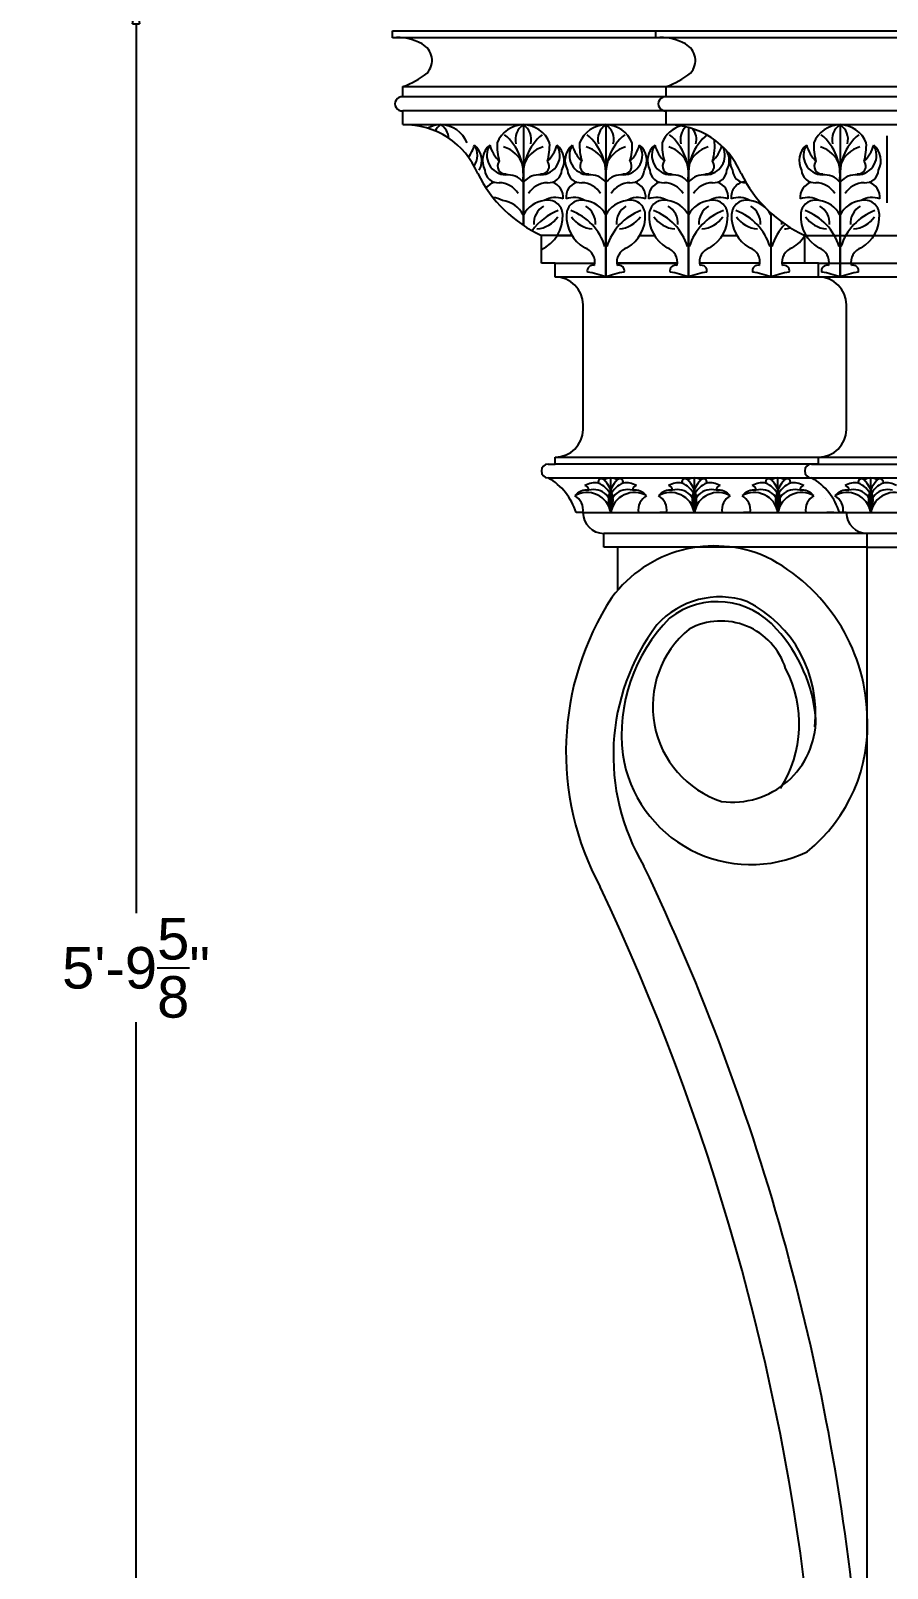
# Model space of a CAD drawing. Header units: millimetres. Extents: x 1155 to 2227, y 540 to 1342.
# Drawn here: x 1618.1 to 1649, y 1082.5 to 1137.9 of the extents above; entities that cross this region are included whole.
import ezdxf

# ---------------------------------------------------------------- set-up
doc = ezdxf.new("R2010")
doc.units = ezdxf.units.MM
doc.layers.add('dimension', color=4, linetype='Continuous')
doc.styles.get("Standard").update_dxf_attribs({"font": 'arial.ttf'})
doc.dimstyles.new('25', dxfattribs={"dimscale": 1.5, "dimtxt": 1, "dimasz": 0.5, "dimexe": 0.1875, "dimexo": 1, "dimgap": 0.125, "dimtad": 0, "dimtih": 1, "dimtoh": 1, "dimdec": 4, "dimzin": 4, "dimdsep": 46, "dimlunit": 4, "dimtxsty": 'Standard', "dimblk1": 'CLOSEDBLANK', "dimblk2": 'CLOSEDBLANK', "dimsah": 1, "dimcen": -1, "dimclrd": 256, "dimclre": 256, "dimclrt": 256, "dimadec": 0, "dimazin": 0, "dimtfac": 1, "dimtdec": 4, "dimtofl": 0, "dimtmove": 0, "dimatfit": 3, "dimldrblk": 'CLOSEDBLANK', "dimfxl": 1, "dimtolj": 1, "dimtzin": 4, "dimarcsym": 0})

# ---------------------------------------------------------------- blocks, each defined once
blk = doc.blocks.new('_CLOSEDBLANK')
at = {"color": 0, "linetype": 'ByBlock'}
for p, q in [((-1, 0.167), (0, 0)), ((-1, 0.167), (-1, -0.167)), ((0, 0), (-1, -0.167))]:
    blk.add_line(p, q, dxfattribs=at)
blk = doc.blocks.new('*D289')
at = {"layer": 'Defpoints', "color": 0, "transparency": 16777216}
for p in [(1621.927, 1138.945), (1632.808, 1138.945), (1632.174, 1069.306)]:
    blk.add_point(p, dxfattribs=at)
at = {"layer": 'dimension', "lineweight": -2, "transparency": 16777216}
for p, q in [((1631.308, 1138.945), (1621.646, 1138.945)), ((1621.927, 1138.195), (1621.927, 1106.094)), ((1621.927, 1070.056), (1621.927, 1102.157)), ((1630.674, 1069.306), (1621.646, 1069.306))]:
    blk.add_line(p, q, dxfattribs=at)
at = {"layer": 'dimension', "lineweight": -2, "transparency": 16777216, "xscale": 0.75, "yscale": 0.75, "zscale": 0.75}
for p, rotation in [((1621.927, 1138.945), 90), ((1621.927, 1069.306), 270)]:
    blk.add_blockref('_CLOSEDBLANK', p, dxfattribs=dict(at, rotation=rotation))
at = {"layer": 'dimension', "transparency": 16777216, "insert": (1621.927, 1104.125), "char_height": 1.5, "attachment_point": 5}
blk.add_mtext('\\A1;5\'-9{\\H1.000000x;\\S5/8;}"', dxfattribs=at)
blk = doc.blocks.new('*D296')
at = {"layer": 'Defpoints', "color": 0, "transparency": 16777216}
for p in [(1726.865, 1143.519), (1631.183, 1137.695), (1726.865, 1137.945)]:
    blk.add_point(p, dxfattribs=at)
at = {"layer": 'dimension', "lineweight": -2, "transparency": 16777216}
for p, q in [((1631.183, 1139.195), (1631.183, 1143.8)), ((1726.865, 1139.445), (1726.865, 1143.8)), ((1631.933, 1143.519), (1675.213, 1143.519)), ((1726.115, 1143.519), (1682.835, 1143.519))]:
    blk.add_line(p, q, dxfattribs=at)
at = {"layer": 'dimension', "lineweight": -2, "transparency": 16777216, "xscale": 0.75, "yscale": 0.75, "zscale": 0.75, "rotation": 180}
blk.add_blockref('_CLOSEDBLANK', (1631.183, 1143.519), dxfattribs=at)
at = {"layer": 'dimension', "lineweight": -2, "transparency": 16777216, "xscale": 0.75, "yscale": 0.75, "zscale": 0.75}
blk.add_blockref('_CLOSEDBLANK', (1726.865, 1143.519), dxfattribs=at)
at = {"layer": 'dimension', "transparency": 16777216, "insert": (1679.024, 1143.519), "char_height": 1.5, "attachment_point": 5}
blk.add_mtext('\\A1;7\'-11{\\H1.000000x;\\S11/16;}"', dxfattribs=at)

msp = doc.modelspace()

# ---------------------------------------------------------------- linework, layer by layer
at = {"color": 0}
for p, q in [((1631.18296, 1137.69461), (1631.18296, 1137.94461)), ((1631.18296, 1137.94461), (1679.024, 1137.94461)), ((1679.024, 1137.69461), (1631.18296, 1137.69461)), ((1640.68296, 1137.69461), (1640.68296, 1137.94461)), ((1640.68296, 1137.69461), (1640.68296, 1137.94461)), ((1640.68296, 1137.69461), (1640.68296, 1137.94461)), ((1631.55105, 1135.55549), (1631.55105, 1135.93049)), ((1631.55105, 1135.93049), (1679.024, 1135.93049)), ((1641.05105, 1135.55549), (1641.05105, 1135.93049)), ((1679.024, 1135.55549), (1631.55105, 1135.55549)), ((1631.55105, 1134.55549), (1631.55105, 1135.05549)), ((1679.024, 1135.05549), (1631.55105, 1135.05549)), ((1641.05105, 1134.55549), (1641.05105, 1135.05549)), ((1631.55105, 1134.55549), (1679.024, 1134.55549)), ((1635.8987, 1134.55549), (1635.8987, 1130.91988)), ((1638.87558, 1134.55549), (1638.87558, 1129.05549)), ((1641.85246, 1134.45587), (1641.85246, 1129.05549)), ((1647.32231, 1134.55549), (1647.32231, 1129.05549)), ((1649.02506, 1131.73015), (1649.02506, 1134.1576)), ((1649.02506, 1131.73015), (1649.02506, 1134.1576)), ((1649.02506, 1131.73015), (1649.02506, 1134.1576)), ((1635.8987, 1130.91988), (1635.8987, 1132.49206)), ((1638.87558, 1129.05549), (1638.87558, 1132.49206)), ((1641.85246, 1129.05549), (1641.85246, 1132.49206)), ((1647.32231, 1129.05549), (1647.32231, 1132.49206)), ((1644.82934, 1131.36423), (1644.82934, 1129.05549)), ((1636.55105, 1129.55549), (1636.55105, 1130.55549)), ((1637.64971, 1130.55549), (1636.55105, 1130.55549)), ((1637.12458, 1130.55549), (1637.64971, 1130.55549)), ((1640.10146, 1130.55549), (1640.62659, 1130.55549)), ((1640.10146, 1130.55549), (1640.62659, 1130.55549)), ((1643.07834, 1130.55549), (1643.60347, 1130.55549)), ((1646.05105, 1129.55549), (1646.05105, 1130.55549)), ((1646.05522, 1130.55549), (1649.96501, 1130.55549)), ((1637.05105, 1129.55549), (1636.55105, 1129.55549)), ((1637.05105, 1129.05549), (1637.05105, 1129.55549)), ((1637.05105, 1129.55549), (1638.47933, 1129.55549)), ((1641.45621, 1129.55549), (1639.27184, 1129.55549)), ((1639.27184, 1129.55549), (1641.45621, 1129.55549)), ((1644.43309, 1129.55549), (1642.24872, 1129.55549)), ((1646.55105, 1129.55549), (1645.2256, 1129.55549)), ((1646.55105, 1129.55549), (1646.05105, 1129.55549)), ((1646.55105, 1129.05549), (1646.55105, 1129.55549)), ((1646.55105, 1129.55549), (1650.05575, 1129.55549)), ((1646.55105, 1129.05549), (1637.05105, 1129.05549)), ((1650.09603, 1129.05549), (1646.55105, 1129.05549)), ((1638.05105, 1123.55549), (1638.05105, 1128.05549)), ((1647.55105, 1123.55549), (1647.55105, 1128.05549)), ((1636.79905, 1122.30549), (1637.05105, 1122.30549)), ((1637.05105, 1122.30549), (1637.05105, 1122.55549)), ((1637.05105, 1122.55549), (1650.31245, 1122.55549)), ((1646.55105, 1122.30549), (1637.05105, 1122.30549)), ((1646.29905, 1122.30549), (1646.55105, 1122.30549)), ((1646.55105, 1122.30549), (1646.55105, 1122.55549)), ((1646.55105, 1122.30549), (1650.30942, 1122.30549)), ((1636.79905, 1121.80549), (1636.79905, 1121.80549)), ((1636.79905, 1121.80549), (1650.30084, 1121.80549)), ((1639.04905, 1120.55549), (1639.04905, 1121.80549)), ((1639.04905, 1120.55549), (1639.04905, 1121.80549)), ((1639.04905, 1120.55549), (1639.04905, 1121.80549)), ((1642.06665, 1120.55549), (1642.06665, 1121.80549)), ((1642.06665, 1120.55549), (1642.06665, 1121.80549)), ((1642.06665, 1120.55549), (1642.06665, 1121.80549)), ((1645.08424, 1120.55549), (1645.08424, 1121.80549)), ((1645.08424, 1120.55549), (1645.08424, 1121.80549)), ((1645.08424, 1120.55549), (1645.08424, 1121.80549)), ((1646.29905, 1121.80549), (1646.29905, 1121.80549)), ((1648.43024, 1120.55549), (1648.43024, 1121.80549)), ((1648.43024, 1120.55549), (1648.43024, 1121.80549)), ((1648.43024, 1120.55549), (1648.43024, 1121.80549)), ((1637.29905, 1121.05549), (1637.29905, 1121.05549)), ((1640.31665, 1121.05549), (1640.31665, 1121.05549)), ((1643.33424, 1121.05549), (1643.33424, 1121.05549)), ((1646.35184, 1121.05549), (1646.35184, 1121.05549)), ((1646.79905, 1121.05549), (1646.79905, 1121.05549)), ((1638.04905, 1120.55549), (1637.79905, 1120.55549)), ((1638.04905, 1120.55549), (1640.04905, 1120.55549)), ((1638.04905, 1120.55549), (1650.83557, 1120.55549)), ((1641.06665, 1120.55549), (1640.81665, 1120.55549)), ((1641.06665, 1120.55549), (1643.06665, 1120.55549)), ((1644.08424, 1120.55549), (1643.83424, 1120.55549)), ((1644.08424, 1120.55549), (1646.08424, 1120.55549)), ((1647.10184, 1120.55549), (1646.85184, 1120.55549)), ((1647.10184, 1120.55549), (1649.10184, 1120.55549)), ((1647.54905, 1120.55549), (1647.29905, 1120.55549)), ((1638.79905, 1119.30549), (1638.79905, 1119.80549)), ((1651.8222, 1119.80549), (1638.79905, 1119.80549)), ((1648.29905, 1119.30549), (1648.29905, 1119.80549)), ((1639.29905, 1119.30549), (1638.79905, 1119.30549)), ((1648.29905, 1119.30549), (1639.29905, 1119.30549)), ((1639.29905, 1119.30549), (1639.29905, 1117.76295)), ((1648.29905, 1075.80581), (1648.29905, 1119.30549)), ((1648.29905, 1119.30549), (1679.024, 1119.30549))]:
    msp.add_line(p, q, dxfattribs=at)
for centre, radius, start, end in [((1631.36028, 1135.93708), 1.76645, 59.990026, 95.761314), ((1640.86028, 1135.93708), 1.76645, 59.990026, 95.761314), ((1640.86028, 1135.93708), 1.76645, 59.990026, 95.761314), ((1640.86028, 1135.93708), 1.76645, 59.990026, 95.761314), ((1631.93622, 1136.87217), 0.66938, 317.324652, 62.648258), ((1641.43622, 1136.87217), 0.66938, 317.324652, 62.648258), ((1630.62571, 1138.62685), 2.85072, 288.941224, 309.223388), ((1640.12571, 1138.62685), 2.85072, 288.941224, 309.223388), ((1631.5198, 1135.30549), 0.25195, 82.874984, 277.125016), ((1641.0198, 1135.30549), 0.25195, 82.874984, 277.125016), ((1631.60013, 1131.67693), 2.87898, 22.750633, 90.97675), ((1632.94237, 1133.51749), 1.03821, 91.133942, 118.59895), ((1633.27131, 1134.02123), 0.63842, 123.190165, 150.882513), ((1632.90128, 1133.51749), 1.03821, 21.315325, 88.866058), ((1632.57234, 1134.02123), 0.63842, 3.859457, 56.809835), ((1635.91925, 1133.51749), 1.03821, 91.133942, 158.684675), ((1636.24819, 1134.02123), 0.63842, 123.190165, 194.307184), ((1635.87816, 1133.51749), 1.03821, 21.315325, 88.866058), ((1635.54922, 1134.02123), 0.63842, 345.692816, 56.809835), ((1638.89613, 1133.51749), 1.03821, 91.133942, 158.684675), ((1639.22507, 1134.02123), 0.63842, 123.190165, 194.307184), ((1638.85504, 1133.51749), 1.03821, 21.315325, 88.866058), ((1638.5261, 1134.02123), 0.63842, 345.692816, 56.809835), ((1641.87301, 1133.51749), 1.03821, 106.125903, 158.684675), ((1641.10013, 1131.67693), 2.87898, 22.750633, 90.97675), ((1642.20195, 1134.02123), 0.63842, 134.087003, 194.307184), ((1641.50298, 1134.02123), 0.63842, 345.692816, 37.296167), ((1647.34286, 1133.51749), 1.03821, 91.133942, 158.684675), ((1647.67179, 1134.02123), 0.63842, 123.190165, 194.307184), ((1647.30176, 1133.51749), 1.03821, 21.315325, 88.866058), ((1646.97283, 1134.02123), 0.63842, 345.692816, 56.809835), ((1632.79941, 1134.21832), 1.3961, 323.288056, 343.236545), ((1633.53586, 1133.44833), 0.70378, 326.69788, 31.461111), ((1633.67574, 1133.26117), 0.72074, 331.587373, 50.293636), ((1635.14479, 1133.26117), 0.72074, 129.706364, 208.412627), ((1635.28466, 1133.44833), 0.70378, 148.538889, 268.610321), ((1636.02111, 1134.21832), 1.3961, 196.763455, 224.84707), ((1636.85717, 1133.78787), 1.90811, 176.785206, 196.881668), ((1634.90329, 1132.7589), 1.034, 18.775853, 73.995983), ((1634.03059, 1132.75121), 1.86973, 352.032881, 50.503631), ((1637.76682, 1132.75121), 1.86973, 129.496369, 187.967119), ((1636.89411, 1132.7589), 1.034, 106.004017, 161.224147), ((1636.51274, 1133.44833), 0.70378, 271.389679, 31.461111), ((1634.94023, 1133.78787), 1.90811, 343.118332, 3.214794), ((1635.77629, 1134.21832), 1.3961, 315.15293, 343.236545), ((1636.65262, 1133.26117), 0.72074, 331.587373, 50.293636), ((1638.12167, 1133.26117), 0.72074, 129.706364, 208.412627), ((1638.26154, 1133.44833), 0.70378, 148.538889, 268.610321), ((1638.99799, 1134.21832), 1.3961, 196.763455, 224.84707), ((1639.83405, 1133.78787), 1.90811, 176.785206, 196.881668), ((1637.88017, 1132.7589), 1.034, 18.775853, 73.995983), ((1637.00747, 1132.75121), 1.86973, 352.032881, 50.503631), ((1640.7437, 1132.75121), 1.86973, 129.496369, 187.967119), ((1639.871, 1132.7589), 1.034, 106.004017, 161.224147), ((1639.48962, 1133.44833), 0.70378, 271.389679, 31.461111), ((1637.91711, 1133.78787), 1.90811, 343.118332, 3.214794), ((1638.75317, 1134.21832), 1.3961, 315.15293, 343.236545), ((1639.6295, 1133.26117), 0.72074, 331.587373, 50.293636), ((1641.09855, 1133.26117), 0.72074, 129.706364, 208.412627), ((1641.23842, 1133.44833), 0.70378, 148.538889, 268.610321), ((1641.97487, 1134.21832), 1.3961, 196.763455, 224.84707), ((1642.81093, 1133.78787), 1.90811, 176.785206, 196.881668), ((1640.85705, 1132.7589), 1.034, 18.775853, 73.995983), ((1639.98435, 1132.75121), 1.86973, 352.032881, 50.503631), ((1643.72058, 1132.75121), 1.86973, 129.496369, 187.967119), ((1642.84788, 1132.7589), 1.034, 106.004017, 161.224147), ((1642.4665, 1133.44833), 0.70378, 271.389679, 24.666616), ((1640.89399, 1133.78787), 1.90811, 343.118332, 6.63246), ((1641.73005, 1134.21832), 1.3961, 315.15293, 342.031139), ((1646.56839, 1133.26117), 0.72074, 129.706364, 208.412627), ((1646.70827, 1133.44833), 0.70378, 148.538889, 268.610321), ((1647.44472, 1134.21832), 1.3961, 196.763455, 224.84707), ((1648.28078, 1133.78787), 1.90811, 176.785206, 196.881668), ((1646.3269, 1132.7589), 1.034, 18.775853, 73.995983), ((1645.45419, 1132.75121), 1.86973, 352.032881, 50.503631), ((1649.19043, 1132.75121), 1.86973, 129.496369, 187.967119), ((1648.31772, 1132.7589), 1.034, 106.004017, 161.224147), ((1647.93635, 1133.44833), 0.70378, 271.389679, 31.461111), ((1647.1999, 1134.21832), 1.3961, 315.15293, 343.236545), ((1646.36384, 1133.78787), 1.90811, 343.118332, 3.214794), ((1648.07623, 1133.26117), 0.72074, 331.587373, 50.293636), ((1635.24841, 1133.0551), 0.28118, 140.550196, 277.268171), ((1636.54899, 1133.0551), 0.28118, 262.731829, 39.449804), ((1638.22529, 1133.0551), 0.28118, 140.550196, 277.268171), ((1639.52587, 1133.0551), 0.28118, 262.731829, 39.449804), ((1641.20217, 1133.0551), 0.28118, 140.550196, 277.268171), ((1642.50275, 1133.0551), 0.28118, 262.731829, 39.449804), ((1642.60638, 1133.26117), 0.72074, 331.587373, 28.072195), ((1644.07543, 1133.26117), 0.72074, 165.722679, 208.412627), ((1646.67202, 1133.0551), 0.28118, 140.550196, 277.268171), ((1647.9726, 1133.0551), 0.28118, 262.731829, 39.449804), ((1638.55746, 1134.91356), 4.79775, 206.266984, 245.279212), ((1634.98879, 1132.93705), 0.4783, 182.254432, 275.097492), ((1635.32433, 1132.00884), 0.7381, 40.895282, 94.408501), ((1636.47308, 1132.00884), 0.7381, 85.591499, 139.104718), ((1636.80862, 1132.93705), 0.4783, 264.902508, 357.745568), ((1637.96567, 1132.93705), 0.4783, 182.254432, 275.097492), ((1638.30121, 1132.00884), 0.7381, 40.895282, 94.408501), ((1639.44996, 1132.00884), 0.7381, 85.591499, 139.104718), ((1639.7855, 1132.93705), 0.4783, 264.902508, 357.745568), ((1640.94255, 1132.93705), 0.4783, 182.254432, 275.097492), ((1641.27809, 1132.00884), 0.7381, 40.895282, 94.408501), ((1642.42684, 1132.00884), 0.7381, 85.591499, 139.104718), ((1642.76238, 1132.93705), 0.4783, 264.902508, 357.745568), ((1643.91943, 1132.93705), 0.4783, 182.254432, 271.880184), ((1648.05746, 1134.91356), 4.79775, 206.266984, 245.279212), ((1646.4124, 1132.93705), 0.4783, 182.254432, 275.097492), ((1646.74794, 1132.00884), 0.7381, 40.895282, 94.408501), ((1647.89668, 1132.00884), 0.7381, 85.591499, 139.104718), ((1648.23222, 1132.93705), 0.4783, 264.902508, 357.745568), ((1635.02473, 1131.93881), 0.56352, 107.230016, 145.377756), ((1635.01341, 1131.64974), 0.8111, 30.980606, 88.736623), ((1636.784, 1131.64974), 0.8111, 91.263377, 149.019394), ((1636.77267, 1131.93881), 0.56352, 353.882595, 72.769984), ((1638.00161, 1131.93881), 0.56352, 107.230016, 186.117405), ((1637.99029, 1131.64974), 0.8111, 30.980606, 88.736623), ((1639.76088, 1131.64974), 0.8111, 91.263377, 149.019394), ((1639.74955, 1131.93881), 0.56352, 353.882595, 72.769984), ((1640.97849, 1131.93881), 0.56352, 107.230016, 186.117405), ((1640.96717, 1131.64974), 0.8111, 30.980606, 88.736623), ((1642.73776, 1131.64974), 0.8111, 91.263377, 149.019394), ((1642.72643, 1131.93881), 0.56352, 353.882595, 72.769984), ((1643.95537, 1131.93881), 0.56352, 94.54969, 186.117405), ((1646.44834, 1131.93881), 0.56352, 107.230016, 186.117405), ((1646.43701, 1131.64974), 0.8111, 30.980606, 88.736623), ((1648.20761, 1131.64974), 0.8111, 91.263377, 149.019394), ((1648.19628, 1131.93881), 0.56352, 353.882595, 72.769984), ((1634.7359, 1131.12186), 0.8041, 59.671739, 85.008417), ((1635.04067, 1130.86056), 0.96072, 26.918806, 83.949899), ((1636.75674, 1130.86056), 0.96072, 96.050101, 153.081194), ((1636.98669, 1130.99903), 0.71137, 120.647734, 184.069144), ((1637.06151, 1131.12186), 0.8041, 70.268869, 120.328261), ((1636.78181, 1131.29463), 0.53638, 1.697813, 103.623138), ((1637.71278, 1131.12186), 0.8041, 59.671739, 109.731131), ((1637.99247, 1131.29463), 0.53638, 76.376862, 178.302187), ((1638.01755, 1130.86056), 0.96072, 26.918806, 83.949899), ((1637.7876, 1130.99903), 0.71137, 355.930856, 59.352266), ((1639.73362, 1130.86056), 0.96072, 96.050101, 153.081194), ((1639.96357, 1130.99903), 0.71137, 120.647734, 184.069144), ((1640.03839, 1131.12186), 0.8041, 70.268869, 120.328261), ((1639.75869, 1131.29463), 0.53638, 1.697813, 103.623138), ((1640.68966, 1131.12186), 0.8041, 59.671739, 109.731131), ((1640.96935, 1131.29463), 0.53638, 76.376862, 178.302187), ((1640.99443, 1130.86056), 0.96072, 26.918806, 83.949899), ((1640.76448, 1130.99903), 0.71137, 355.930856, 59.352266), ((1642.7105, 1130.86056), 0.96072, 96.050101, 153.081194), ((1642.94045, 1130.99903), 0.71137, 120.647734, 184.069144), ((1643.01527, 1131.12186), 0.8041, 70.268869, 120.328261), ((1642.73557, 1131.29463), 0.53638, 1.697813, 103.623138), ((1643.66654, 1131.12186), 0.8041, 59.671739, 109.731131), ((1643.94623, 1131.29463), 0.53638, 76.376862, 178.302187), ((1643.97131, 1130.86056), 0.96072, 26.918806, 83.949899), ((1643.74136, 1130.99903), 0.71137, 355.930856, 59.352266), ((1646.1595, 1131.12186), 0.8041, 59.671739, 109.731131), ((1646.4392, 1131.29463), 0.53638, 76.376862, 178.302187), ((1646.46428, 1130.86056), 0.96072, 26.918806, 83.949899), ((1646.23433, 1130.99903), 0.71137, 355.930856, 59.352266), ((1648.18034, 1130.86056), 0.96072, 96.050101, 153.081194), ((1648.41029, 1130.99903), 0.71137, 120.647734, 184.069144), ((1648.48512, 1131.12186), 0.8041, 70.268869, 120.328261), ((1648.20542, 1131.29463), 0.53638, 1.697813, 103.623138), ((1637.86453, 1129.55301), 2.02618, 110.36237, 144.576871), ((1636.29808, 1131.81483), 1.02728, 275.007691, 325.479458), ((1636.01286, 1131.24251), 1.30687, 294.318991, 2.983372), ((1638.76143, 1131.24251), 1.30687, 177.016628, 239.717414), ((1636.90976, 1129.55301), 2.02618, 17.443867, 69.63763), ((1638.4762, 1131.81483), 1.02728, 214.520542, 264.992309), ((1640.84141, 1129.55301), 2.02618, 110.36237, 162.556133), ((1639.27496, 1131.81483), 1.02728, 275.007691, 325.479458), ((1638.98974, 1131.24251), 1.30687, 300.282586, 2.983372), ((1641.73831, 1131.24251), 1.30687, 177.016628, 239.717414), ((1639.88664, 1129.55301), 2.02618, 17.443867, 69.63763), ((1641.45309, 1131.81483), 1.02728, 214.520542, 264.992309), ((1643.81829, 1129.55301), 2.02618, 110.36237, 162.556133), ((1642.25184, 1131.81483), 1.02728, 275.007691, 325.479458), ((1641.96662, 1131.24251), 1.30687, 300.282586, 2.983372), ((1644.71519, 1131.24251), 1.30687, 177.016628, 239.717414), ((1642.86352, 1129.55301), 2.02618, 17.443867, 69.63763), ((1644.42997, 1131.81483), 1.02728, 214.520542, 264.992309), ((1646.79517, 1129.55301), 2.02618, 135.983812, 162.556133), ((1645.91733, 1130.99903), 0.71137, 175.600892, 184.069144), ((1647.20815, 1131.24251), 1.30687, 177.016628, 239.717414), ((1645.35648, 1129.55301), 2.02618, 17.443867, 69.63763), ((1646.92293, 1131.81483), 1.02728, 214.520542, 264.992309), ((1649.28814, 1129.55301), 2.02618, 110.36237, 162.556133), ((1647.72169, 1131.81483), 1.02728, 275.007691, 325.479458), ((1647.43647, 1131.24251), 1.30687, 300.282586, 2.983372), ((1645.22872, 1131.81483), 1.02728, 275.007691, 287.230626), ((1644.9435, 1131.24251), 1.30687, 300.282586, 328.20799), ((1637.93547, 1129.59487), 0.54528, 346.532421, 72.171583), ((1639.8157, 1129.59487), 0.54528, 107.828417, 193.467579), ((1640.91235, 1129.59487), 0.54528, 346.532421, 72.171583), ((1642.79258, 1129.59487), 0.54528, 107.828417, 193.467579), ((1643.88923, 1129.59487), 0.54528, 346.532421, 72.171583), ((1645.76946, 1129.59487), 0.54528, 107.828417, 193.467579), ((1646.3822, 1129.59487), 0.54528, 346.532421, 72.171583), ((1648.26242, 1129.59487), 0.54528, 107.828417, 193.467579), ((1638.40056, 1129.28432), 0.19479, 70.44567, 195.714709), ((1639.3506, 1129.28432), 0.19479, 344.285291, 109.55433), ((1641.37744, 1129.28432), 0.19479, 70.44567, 195.714709), ((1642.32748, 1129.28432), 0.19479, 344.285291, 109.55433), ((1644.35432, 1129.28432), 0.19479, 70.44567, 195.714709), ((1645.30436, 1129.28432), 0.19479, 344.285291, 109.55433), ((1646.84729, 1129.28432), 0.19479, 70.44567, 195.714709), ((1647.79733, 1129.28432), 0.19479, 344.285291, 109.55433), ((1637.05105, 1128.05549), 1, 0, 90), ((1637.79103, 1126.30906), 2.95282, 68.451057, 81.782804), ((1639.96014, 1126.30906), 2.95282, 98.217196, 111.548943), ((1640.76791, 1126.30906), 2.95282, 68.451057, 81.782804), ((1642.93702, 1126.30906), 2.95282, 98.217196, 111.548943), ((1643.74479, 1126.30906), 2.95282, 68.451057, 81.782804), ((1645.9139, 1126.30906), 2.95282, 98.217196, 111.548943), ((1646.55105, 1128.05549), 1, 0, 90), ((1646.23775, 1126.30906), 2.95282, 68.451057, 81.782804), ((1648.40687, 1126.30906), 2.95282, 98.217196, 111.548943), ((1637.05105, 1123.55549), 1, 270, 0), ((1646.55105, 1123.55549), 1, 270, 0), ((1636.79905, 1122.05549), 0.25, 90, 270), ((1646.29905, 1122.05549), 0.25, 90, 270), ((1635.73767, 1119.93139), 2.15379, 16.844214, 60.475402), ((1638.4996, 1120.81461), 0.81302, 83.334346, 117.665021), ((1638.09447, 1121.37063), 0.16637, 356.48031, 80.43457), ((1638.72101, 1121.64018), 0.12831, 45.047105, 188.082998), ((1638.31305, 1120.87188), 0.80112, 336.737868, 69.472302), ((1639.04905, 1121.39008), 0.41541, 55.148038, 124.851962), ((1639.04905, 1121.39008), 0.41541, 55.148038, 124.851962), ((1638.07886, 1120.97127), 1.05553, 336.802137, 46.032557), ((1640.01925, 1120.97127), 1.05553, 133.967443, 203.197863), ((1639.78505, 1120.87188), 0.80112, 110.527698, 203.262132), ((1639.37709, 1121.64018), 0.12831, 351.917002, 134.952895), ((1639.37709, 1121.64018), 0.12831, 351.917002, 134.952895), ((1639.5985, 1120.81461), 0.81302, 62.334979, 96.665654), ((1639.5985, 1120.81461), 0.81302, 62.334979, 96.665654), ((1640.00363, 1121.37063), 0.16637, 99.56543, 183.51969), ((1640.00363, 1121.37063), 0.16637, 99.56543, 183.51969), ((1641.5172, 1120.81461), 0.81302, 83.334346, 117.665021), ((1641.11207, 1121.37063), 0.16637, 356.48031, 80.43457), ((1641.7386, 1121.64018), 0.12831, 45.047105, 188.082998), ((1641.33065, 1120.87188), 0.80112, 336.737868, 69.472302), ((1642.06665, 1121.39008), 0.41541, 55.148038, 124.851962), ((1642.06665, 1121.39008), 0.41541, 55.148038, 124.851962), ((1641.09645, 1120.97127), 1.05553, 336.802137, 46.032557), ((1643.03684, 1120.97127), 1.05553, 133.967443, 203.197863), ((1642.80264, 1120.87188), 0.80112, 110.527698, 203.262132), ((1642.39469, 1121.64018), 0.12831, 351.917002, 134.952895), ((1642.39469, 1121.64018), 0.12831, 351.917002, 134.952895), ((1642.61609, 1120.81461), 0.81302, 62.334979, 96.665654), ((1642.61609, 1120.81461), 0.81302, 62.334979, 96.665654), ((1643.02123, 1121.37063), 0.16637, 99.56543, 183.51969), ((1643.02123, 1121.37063), 0.16637, 99.56543, 183.51969), ((1644.53479, 1120.81461), 0.81302, 83.334346, 117.665021), ((1644.12966, 1121.37063), 0.16637, 356.48031, 80.43457), ((1644.7562, 1121.64018), 0.12831, 45.047105, 188.082998), ((1644.34825, 1120.87188), 0.80112, 336.737868, 69.472302), ((1645.08424, 1121.39008), 0.41541, 55.148038, 124.851962), ((1645.08424, 1121.39008), 0.41541, 55.148038, 124.851962), ((1644.11405, 1120.97127), 1.05553, 336.802137, 46.032557), ((1646.05444, 1120.97127), 1.05553, 133.967443, 203.197863), ((1645.82024, 1120.87188), 0.80112, 110.527698, 203.262132), ((1645.41228, 1121.64018), 0.12831, 351.917002, 134.952895), ((1645.41228, 1121.64018), 0.12831, 351.917002, 134.952895), ((1645.63369, 1120.81461), 0.81302, 62.334979, 96.665654), ((1645.63369, 1120.81461), 0.81302, 62.334979, 96.665654), ((1646.03882, 1121.37063), 0.16637, 99.56543, 183.51969), ((1646.03882, 1121.37063), 0.16637, 99.56543, 183.51969), ((1645.23767, 1119.93139), 2.15379, 16.844214, 60.475402), ((1647.88079, 1120.81461), 0.81302, 83.334346, 117.665021), ((1647.47566, 1121.37063), 0.16637, 356.48031, 80.43457), ((1648.10219, 1121.64018), 0.12831, 45.047105, 188.082998), ((1647.69424, 1120.87188), 0.80112, 336.737868, 69.472302), ((1648.43024, 1121.39008), 0.41541, 55.148038, 124.851962), ((1648.43024, 1121.39008), 0.41541, 55.148038, 124.851962), ((1647.46004, 1120.97127), 1.05553, 336.802137, 46.032557), ((1649.40043, 1120.97127), 1.05553, 133.967443, 203.197863), ((1649.16623, 1120.87188), 0.80112, 110.527698, 203.262132), ((1648.75828, 1121.64018), 0.12831, 351.917002, 134.952895), ((1648.75828, 1121.64018), 0.12831, 351.917002, 134.952895), ((1648.97968, 1120.81461), 0.81302, 62.334979, 96.665654), ((1648.97968, 1120.81461), 0.81302, 62.334979, 96.665654), ((1638.18972, 1120.8001), 0.56477, 82.797953, 140.780412), ((1638.19332, 1120.40957), 0.86808, 9.677461, 120.542982), ((1637.47157, 1120.64466), 0.58433, 351.222323, 61.299635), ((1638.43474, 1120.74239), 0.64211, 343.078416, 105.742318), ((1639.66336, 1120.74239), 0.64211, 74.257682, 196.921584), ((1639.90478, 1120.40957), 0.86808, 59.457018, 170.322539), ((1639.90838, 1120.8001), 0.56477, 39.219588, 97.202047), ((1639.90838, 1120.8001), 0.56477, 39.219588, 97.202047), ((1640.62653, 1120.64466), 0.58433, 118.700365, 188.777677), ((1640.62653, 1120.64466), 0.58433, 118.700365, 188.777677), ((1641.20732, 1120.8001), 0.56477, 82.797953, 140.780412), ((1641.21092, 1120.40957), 0.86808, 9.677461, 120.542982), ((1640.48916, 1120.64466), 0.58433, 351.222323, 61.299635), ((1641.45234, 1120.74239), 0.64211, 343.078416, 105.742318), ((1642.68096, 1120.74239), 0.64211, 74.257682, 196.921584), ((1642.92237, 1120.40957), 0.86808, 59.457018, 170.322539), ((1642.92597, 1120.8001), 0.56477, 39.219588, 97.202047), ((1642.92597, 1120.8001), 0.56477, 39.219588, 97.202047), ((1643.64413, 1120.64466), 0.58433, 118.700365, 188.777677), ((1643.64413, 1120.64466), 0.58433, 118.700365, 188.777677), ((1644.22491, 1120.8001), 0.56477, 82.797953, 140.780412), ((1644.22851, 1120.40957), 0.86808, 9.677461, 120.542982), ((1643.50676, 1120.64466), 0.58433, 351.222323, 61.299635), ((1644.46993, 1120.74239), 0.64211, 343.078416, 105.742318), ((1645.69855, 1120.74239), 0.64211, 74.257682, 196.921584), ((1645.93997, 1120.40957), 0.86808, 59.457018, 170.322539), ((1645.94357, 1120.8001), 0.56477, 39.219588, 97.202047), ((1645.94357, 1120.8001), 0.56477, 39.219588, 97.202047), ((1646.66172, 1120.64466), 0.58433, 118.700365, 188.777677), ((1646.66172, 1120.64466), 0.58433, 118.700365, 188.777677), ((1647.57091, 1120.8001), 0.56477, 82.797953, 140.780412), ((1647.57451, 1120.40957), 0.86808, 9.677461, 120.542982), ((1646.85275, 1120.64466), 0.58433, 351.222323, 61.299635), ((1647.81593, 1120.74239), 0.64211, 343.078416, 105.742318), ((1649.04455, 1120.74239), 0.64211, 74.257682, 196.921584), ((1649.28596, 1120.40957), 0.86808, 59.457018, 170.322539), ((1638.79905, 1120.55549), 0.75, 180, 270), ((1648.29905, 1120.55549), 0.75, 180, 270), ((1642.79383, 1114.72817), 4.62024, 66.003184, 143.380029), ((1641.65425, 1113.01644), 6.65641, 2.400586, 63.032654), ((1647.66189, 1111.91363), 10.22662, 146.995218, 208.447657), ((1642.98458, 1114.46327), 3.04774, 71.311936, 138.050297), ((1642.89827, 1114.53258), 2.80492, 40.37583, 127.932663), ((1641.94849, 1113.33772), 4.48907, 353.46407, 63.362774), ((1646.95571, 1111.80001), 7.81065, 142.999599, 210.837438), ((1645.43868, 1112.52982), 5.99622, 135.335119, 186.835854), ((1643.03073, 1114.20098), 2.4387, 17.358493, 118.209867), ((1644.18127, 1113.56298), 3.61564, 129.571678, 251.786761), ((1640.97216, 1112.64281), 5.49979, 4.900378, 42.375601), ((1641.56451, 1112.92495), 4.29043, 327.242968, 27.839524), ((1642.42187, 1112.89232), 5.89673, 309.096491, 3.918148), ((1643.4357, 1113.12003), 3.01616, 262.675662, 359.859259), ((1644.10306, 1112.51942), 4.67122, 188.6593, 295.85992), ((1565.80669, 1072.24707), 82.49511, 5.096999, 25.526246), ((1563.18476, 1071.2683), 83.53325, 6.277193, 25.357092)]:
    msp.add_arc(centre, radius, start, end, dxfattribs=at)

# ---------------------------------------------------------------- dimensions: what is measured, and where the dimension line sits
at = {"layer": 'dimension'}
dim = msp.add_linear_dim(base=(1726.86505, 1143.51913), p1=(1631.18296, 1137.6946), p2=(1726.86505, 1137.94461), dimstyle='25', dxfattribs=at)
dim.commit()
dim.dimension.update_dxf_attribs({"geometry": '*D296', "text_midpoint": (1679.024, 1143.51913)})
dim = msp.add_linear_dim(base=(1621.92705, 1138.94461), p1=(1632.17385, 1069.30585), p2=(1632.80796, 1138.94461), angle=90, dimstyle='25', dxfattribs=at)
dim.commit()
dim.dimension.update_dxf_attribs({"geometry": '*D289', "text_midpoint": (1621.92705, 1104.12523)})

doc.saveas('drawing.dxf')
